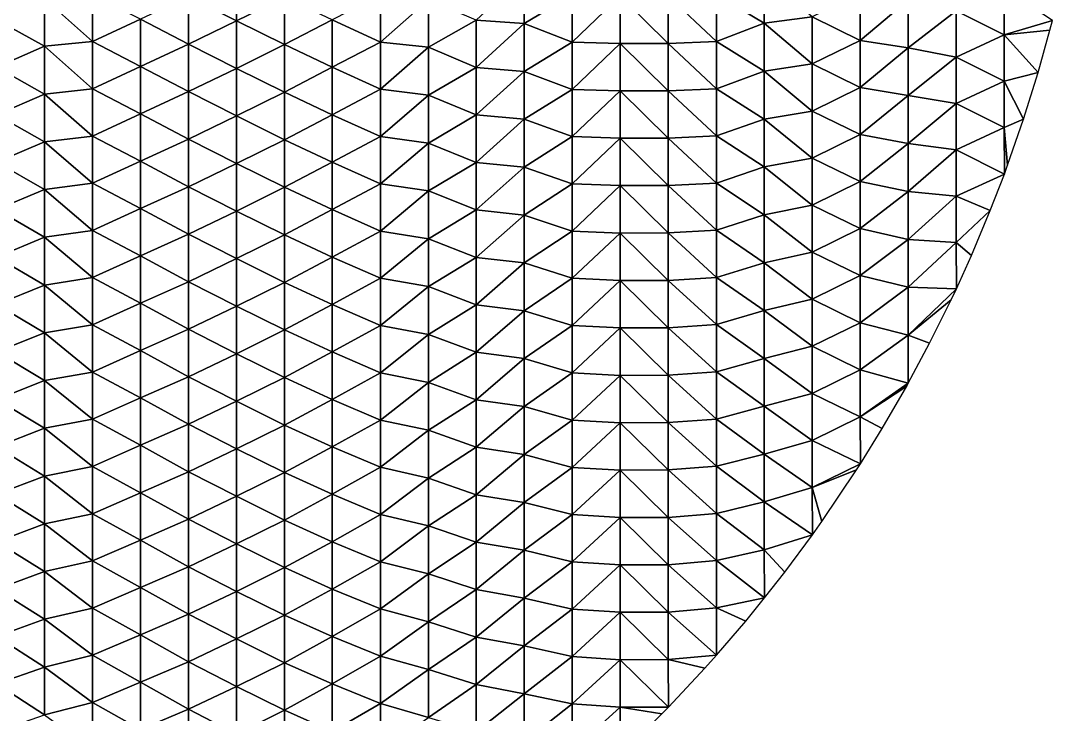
# Model space of a CAD drawing. Header units: inches. Extents: x -160 to 160, y -160 to 160.
# Drawn here: x 47.4 to 155, y -112 to -39.7 of the extents above; entities that cross this region are included whole.
import ezdxf

# ---------------------------------------------------------------- set-up
doc = ezdxf.new("R2010")
doc.units = ezdxf.units.IN
doc.header["$LTSCALE"] = 35.827254
doc.header["$MEASUREMENT"] = 0
doc.layers.add('1', color=7, linetype='CONTINUOUS')

msp = doc.modelspace()

# ---------------------------------------------------------------- linework, layer by layer
at = {"layer": '1', "linetype": 'CONTINUOUS'}
for points in [[(69.92, -39.68), (69.92, -34.72), (64.91, -37.16), (69.92, -39.68)], [(69.92, -39.68), (74.92, -37.2), (69.92, -34.72), (69.92, -39.68)], [(99.94, -39.96), (99.94, -34.96), (94.94, -39.6), (99.94, -39.96)], [(99.94, -39.96), (104.95, -36.97), (99.94, -34.96), (99.94, -39.96)], [(124.97, -39.94), (124.97, -34.95), (119.97, -36.92), (124.97, -39.94)], [(124.97, -39.94), (129.97, -39.27), (124.97, -34.95), (124.97, -39.94)], [(150, -41.14), (150, -36.3), (144.99, -38.64), (150, -41.14)], [(150, -41.14), (155.01, -39.64), (150, -36.3), (150, -41.14)], [(49.9, -42.34), (49.9, -37.36), (44.89, -39.58), (49.9, -42.34)], [(54.9, -41.85), (54.9, -36.93), (49.9, -37.36), (54.9, -41.85)], [(49.9, -42.34), (54.9, -41.85), (49.9, -37.36), (49.9, -42.34)], [(54.9, -41.85), (59.91, -39.51), (54.9, -36.93), (54.9, -41.85)], [(64.91, -42.12), (64.91, -37.16), (59.91, -39.51), (64.91, -42.12)], [(64.91, -42.12), (69.92, -39.68), (64.91, -37.16), (64.91, -42.12)], [(74.92, -42.16), (74.92, -37.2), (69.92, -39.68), (74.92, -42.16)], [(74.92, -42.16), (79.92, -39.58), (74.92, -37.2), (74.92, -42.16)], [(84.93, -41.89), (84.93, -36.96), (79.92, -39.58), (84.93, -41.89)], [(84.93, -41.89), (89.94, -37.45), (84.93, -36.96), (84.93, -41.89)], [(89.94, -42.44), (89.94, -37.45), (84.93, -41.89), (89.94, -42.44)], [(89.94, -42.44), (94.94, -39.6), (89.94, -37.45), (89.94, -42.44)], [(104.95, -41.9), (104.95, -36.97), (99.94, -39.96), (104.95, -41.9)], [(104.95, -41.9), (109.95, -37.09), (104.95, -36.97), (104.95, -41.9)], [(109.95, -42.04), (109.95, -37.09), (104.95, -41.9), (109.95, -42.04)], [(114.96, -42.03), (114.96, -37.09), (109.95, -37.09), (114.96, -42.03)], [(109.95, -42.04), (114.96, -42.03), (109.95, -37.09), (109.95, -42.04)], [(119.97, -41.84), (119.97, -36.92), (114.96, -37.09), (119.97, -41.84)], [(114.96, -42.03), (119.97, -41.84), (114.96, -37.09), (114.96, -42.03)], [(119.97, -41.84), (124.97, -39.94), (119.97, -36.92), (119.97, -41.84)], [(134.98, -41.72), (134.98, -36.81), (129.97, -39.27), (134.98, -41.72)], [(134.98, -41.72), (139.99, -37.49), (134.98, -36.81), (134.98, -41.72)], [(139.99, -42.49), (139.99, -37.49), (134.98, -41.72), (139.99, -42.49)], [(139.99, -42.49), (144.99, -38.64), (139.99, -37.49), (139.99, -42.49)], [(144.99, -43.47), (144.99, -38.64), (139.99, -42.49), (144.99, -43.47)], [(144.99, -43.47), (150, -41.14), (144.99, -38.64), (144.99, -43.47)], [(44.89, -44.53), (49.9, -42.34), (44.89, -39.58), (44.89, -44.53)], [(59.91, -44.45), (59.91, -39.51), (54.9, -41.85), (59.91, -44.45)], [(59.91, -44.45), (64.91, -42.12), (59.91, -39.51), (59.91, -44.45)], [(69.92, -44.64), (69.92, -39.68), (64.91, -42.12), (69.92, -44.64)], [(69.92, -44.64), (74.92, -42.16), (69.92, -39.68), (69.92, -44.64)], [(79.92, -44.53), (79.92, -39.58), (74.92, -42.16), (79.92, -44.53)], [(79.92, -44.53), (84.93, -41.89), (79.92, -39.58), (79.92, -44.53)], [(94.94, -44.55), (94.94, -39.6), (89.94, -42.44), (94.94, -44.55)], [(94.94, -44.55), (99.94, -39.96), (94.94, -39.6), (94.94, -44.55)], [(129.97, -44.18), (129.97, -39.27), (124.97, -39.94), (129.97, -44.18)], [(129.97, -44.18), (134.98, -41.72), (129.97, -39.27), (129.97, -44.18)], [(154.74, -40.67), (155.01, -39.64), (150, -41.14), (154.74, -40.67)], [(99.94, -44.95), (99.94, -39.96), (94.94, -44.55), (99.94, -44.95)], [(99.94, -44.95), (104.95, -41.9), (99.94, -39.96), (99.94, -44.95)], [(124.97, -44.94), (124.97, -39.94), (119.97, -41.84), (124.97, -44.94)], [(124.97, -44.94), (129.97, -44.18), (124.97, -39.94), (124.97, -44.94)], [(153.52, -45.08), (154.74, -40.67), (150, -41.14), (153.52, -45.08)], [(54.9, -46.77), (54.9, -41.85), (49.9, -42.34), (54.9, -46.77)], [(54.9, -46.77), (59.91, -44.45), (54.9, -41.85), (54.9, -46.77)], [(84.93, -46.82), (84.93, -41.89), (79.92, -44.53), (84.93, -46.82)], [(84.93, -46.82), (89.94, -42.44), (84.93, -41.89), (84.93, -46.82)], [(104.95, -46.83), (104.95, -41.9), (99.94, -44.95), (104.95, -46.83)], [(104.95, -46.83), (109.95, -42.04), (104.95, -41.9), (104.95, -46.83)], [(119.97, -46.76), (119.97, -41.84), (114.96, -42.03), (119.97, -46.76)], [(119.97, -46.76), (124.97, -44.94), (119.97, -41.84), (119.97, -46.76)], [(134.98, -46.63), (134.98, -41.72), (129.97, -44.18), (134.98, -46.63)], [(134.98, -46.63), (139.99, -42.49), (134.98, -41.72), (134.98, -46.63)], [(150, -45.98), (150, -41.14), (144.99, -43.47), (150, -45.98)], [(150, -45.98), (153.52, -45.08), (150, -41.14), (150, -45.98)], [(49.9, -47.32), (49.9, -42.34), (44.89, -44.53), (49.9, -47.32)], [(49.9, -47.32), (54.9, -46.77), (49.9, -42.34), (49.9, -47.32)], [(64.91, -47.07), (64.91, -42.12), (59.91, -44.45), (64.91, -47.07)], [(64.91, -47.07), (69.92, -44.64), (64.91, -42.12), (64.91, -47.07)], [(74.92, -47.12), (74.92, -42.16), (69.92, -44.64), (74.92, -47.12)], [(74.92, -47.12), (79.92, -44.53), (74.92, -42.16), (74.92, -47.12)], [(89.94, -47.43), (89.94, -42.44), (84.93, -46.82), (89.94, -47.43)], [(89.94, -47.43), (94.94, -44.55), (89.94, -42.44), (89.94, -47.43)], [(109.95, -46.98), (109.95, -42.04), (104.95, -46.83), (109.95, -46.98)], [(114.96, -46.98), (114.96, -42.03), (109.95, -42.04), (114.96, -46.98)], [(109.95, -46.98), (114.96, -46.98), (109.95, -42.04), (109.95, -46.98)], [(114.96, -46.98), (119.97, -46.76), (114.96, -42.03), (114.96, -46.98)], [(139.99, -47.48), (139.99, -42.49), (134.98, -46.63), (139.99, -47.48)], [(139.99, -47.48), (144.99, -43.47), (139.99, -42.49), (139.99, -47.48)], [(144.99, -48.3), (144.99, -43.47), (139.99, -47.48), (144.99, -48.3)], [(144.99, -48.3), (150, -45.98), (144.99, -43.47), (144.99, -48.3)], [(44.89, -49.48), (49.9, -47.32), (44.89, -44.53), (44.89, -49.48)], [(59.91, -49.39), (59.91, -44.45), (54.9, -46.77), (59.91, -49.39)], [(59.91, -49.39), (64.91, -47.07), (59.91, -44.45), (59.91, -49.39)], [(69.92, -49.6), (69.92, -44.64), (64.91, -47.07), (69.92, -49.6)], [(69.92, -49.6), (74.92, -47.12), (69.92, -44.64), (69.92, -49.6)], [(79.92, -49.48), (79.92, -44.53), (74.92, -47.12), (79.92, -49.48)], [(79.92, -49.48), (84.93, -46.82), (79.92, -44.53), (79.92, -49.48)], [(94.94, -49.5), (94.94, -44.55), (89.94, -47.43), (94.94, -49.5)], [(94.94, -49.5), (99.94, -44.95), (94.94, -44.55), (94.94, -49.5)], [(99.94, -49.95), (99.94, -44.95), (94.94, -49.5), (99.94, -49.95)], [(99.94, -49.95), (104.95, -46.83), (99.94, -44.95), (99.94, -49.95)], [(124.97, -49.93), (124.97, -44.94), (119.97, -46.76), (124.97, -49.93)], [(129.97, -49.09), (129.97, -44.18), (124.97, -44.94), (129.97, -49.09)], [(124.97, -49.93), (129.97, -49.09), (124.97, -44.94), (124.97, -49.93)], [(129.97, -49.09), (134.98, -46.63), (129.97, -44.18), (129.97, -49.09)], [(152.01, -49.93), (153.52, -45.08), (150, -45.98), (152.01, -49.93)], [(150, -50.81), (150, -45.98), (144.99, -48.3), (150, -50.81)], [(150, -50.81), (152.01, -49.93), (150, -45.98), (150, -50.81)], [(49.9, -52.3), (49.9, -47.32), (44.89, -49.48), (49.9, -52.3)], [(54.9, -51.7), (54.9, -46.77), (49.9, -47.32), (54.9, -51.7)], [(49.9, -52.3), (54.9, -51.7), (49.9, -47.32), (49.9, -52.3)], [(54.9, -51.7), (59.91, -49.39), (54.9, -46.77), (54.9, -51.7)], [(64.91, -52.02), (64.91, -47.07), (59.91, -49.39), (64.91, -52.02)], [(64.91, -52.02), (69.92, -49.6), (64.91, -47.07), (64.91, -52.02)], [(74.92, -52.08), (74.92, -47.12), (69.92, -49.6), (74.92, -52.08)], [(74.92, -52.08), (79.92, -49.48), (74.92, -47.12), (74.92, -52.08)], [(84.93, -51.75), (84.93, -46.82), (79.92, -49.48), (84.93, -51.75)], [(84.93, -51.75), (89.94, -47.43), (84.93, -46.82), (84.93, -51.75)], [(104.95, -51.76), (104.95, -46.83), (99.94, -49.95), (104.95, -51.76)], [(104.95, -51.76), (109.95, -46.98), (104.95, -46.83), (104.95, -51.76)], [(109.95, -51.93), (109.95, -46.98), (104.95, -51.76), (109.95, -51.93)], [(114.96, -51.92), (114.96, -46.98), (109.95, -46.98), (114.96, -51.92)], [(109.95, -51.93), (114.96, -51.92), (109.95, -46.98), (109.95, -51.93)], [(119.97, -51.68), (119.97, -46.76), (114.96, -46.98), (119.97, -51.68)], [(114.96, -51.92), (119.97, -51.68), (114.96, -46.98), (114.96, -51.92)], [(119.97, -51.68), (124.97, -49.93), (119.97, -46.76), (119.97, -51.68)], [(134.98, -51.53), (134.98, -46.63), (129.97, -49.09), (134.98, -51.53)], [(134.98, -51.53), (139.99, -47.48), (134.98, -46.63), (134.98, -51.53)], [(89.94, -52.43), (89.94, -47.43), (84.93, -51.75), (89.94, -52.43)], [(89.94, -52.43), (94.94, -49.5), (89.94, -47.43), (89.94, -52.43)], [(139.99, -52.48), (139.99, -47.48), (134.98, -51.53), (139.99, -52.48)], [(139.99, -52.48), (144.99, -48.3), (139.99, -47.48), (139.99, -52.48)], [(144.99, -53.13), (144.99, -48.3), (139.99, -52.48), (144.99, -53.13)], [(144.99, -53.13), (150, -50.81), (144.99, -48.3), (144.99, -53.13)], [(44.89, -54.43), (49.9, -52.3), (44.89, -49.48), (44.89, -54.43)], [(59.91, -54.33), (59.91, -49.39), (54.9, -51.7), (59.91, -54.33)], [(59.91, -54.33), (64.91, -52.02), (59.91, -49.39), (59.91, -54.33)], [(79.92, -54.43), (79.92, -49.48), (74.92, -52.08), (79.92, -54.43)], [(79.92, -54.43), (84.93, -51.75), (79.92, -49.48), (79.92, -54.43)], [(129.97, -54), (129.97, -49.09), (124.97, -49.93), (129.97, -54)], [(129.97, -54), (134.98, -51.53), (129.97, -49.09), (129.97, -54)], [(69.92, -54.56), (69.92, -49.6), (64.91, -52.02), (69.92, -54.56)], [(69.92, -54.56), (74.92, -52.08), (69.92, -49.6), (69.92, -54.56)], [(94.94, -54.46), (94.94, -49.5), (89.94, -52.43), (94.94, -54.46)], [(94.94, -54.46), (99.94, -49.95), (94.94, -49.5), (94.94, -54.46)], [(99.94, -54.94), (99.94, -49.95), (94.94, -54.46), (99.94, -54.94)], [(99.94, -54.94), (104.95, -51.76), (99.94, -49.95), (99.94, -54.94)], [(124.97, -54.92), (124.97, -49.93), (119.97, -51.68), (124.97, -54.92)], [(124.97, -54.92), (129.97, -54), (124.97, -49.93), (124.97, -54.92)], [(150.35, -54.72), (152.01, -49.93), (150, -50.81), (150.35, -54.72)], [(134.98, -56.44), (134.98, -51.53), (129.97, -54), (134.98, -56.44)], [(134.98, -56.44), (139.99, -52.48), (134.98, -51.53), (134.98, -56.44)], [(150.01, -55.66), (150, -50.81), (144.99, -53.13), (150.01, -55.66)], [(150.01, -55.66), (150.35, -54.72), (150, -50.81), (150.01, -55.66)], [(49.9, -57.28), (49.9, -52.3), (44.89, -54.43), (49.9, -57.28)], [(54.9, -56.62), (54.9, -51.7), (49.9, -52.3), (54.9, -56.62)], [(49.9, -57.28), (54.9, -56.62), (49.9, -52.3), (49.9, -57.28)], [(54.9, -56.62), (59.91, -54.33), (54.9, -51.7), (54.9, -56.62)], [(64.91, -56.98), (64.91, -52.02), (59.91, -54.33), (64.91, -56.98)], [(64.91, -56.98), (69.92, -54.56), (64.91, -52.02), (64.91, -56.98)], [(74.92, -57.04), (74.92, -52.08), (69.92, -54.56), (74.92, -57.04)], [(74.92, -57.04), (79.92, -54.43), (74.92, -52.08), (74.92, -57.04)], [(84.93, -56.68), (84.93, -51.75), (79.92, -54.43), (84.93, -56.68)], [(84.93, -56.68), (89.94, -52.43), (84.93, -51.75), (84.93, -56.68)], [(89.94, -57.42), (89.94, -52.43), (84.93, -56.68), (89.94, -57.42)], [(89.94, -57.42), (94.94, -54.46), (89.94, -52.43), (89.94, -57.42)], [(104.95, -56.68), (104.95, -51.76), (99.94, -54.94), (104.95, -56.68)], [(104.95, -56.68), (109.95, -51.93), (104.95, -51.76), (104.95, -56.68)], [(109.95, -56.87), (109.95, -51.93), (104.95, -56.68), (109.95, -56.87)], [(114.96, -56.87), (114.96, -51.92), (109.95, -51.93), (114.96, -56.87)], [(109.95, -56.87), (114.96, -56.87), (109.95, -51.93), (109.95, -56.87)], [(119.97, -56.61), (119.97, -51.68), (114.96, -51.92), (119.97, -56.61)], [(114.96, -56.87), (119.97, -56.61), (114.96, -51.92), (114.96, -56.87)], [(119.97, -56.61), (124.97, -54.92), (119.97, -51.68), (119.97, -56.61)], [(139.99, -57.48), (139.99, -52.48), (134.98, -56.44), (139.99, -57.48)], [(139.99, -57.48), (144.99, -53.13), (139.99, -52.48), (139.99, -57.48)], [(144.99, -57.96), (144.99, -53.13), (139.99, -57.48), (144.99, -57.96)], [(144.99, -57.96), (150.01, -55.66), (144.99, -53.13), (144.99, -57.96)], [(44.89, -59.37), (49.9, -57.28), (44.89, -54.43), (44.89, -59.37)], [(59.91, -59.27), (59.91, -54.33), (54.9, -56.62), (59.91, -59.27)], [(59.91, -59.27), (64.91, -56.98), (59.91, -54.33), (59.91, -59.27)], [(69.92, -59.52), (69.92, -54.56), (64.91, -56.98), (69.92, -59.52)], [(69.92, -59.52), (74.92, -57.04), (69.92, -54.56), (69.92, -59.52)], [(79.92, -59.37), (79.92, -54.43), (74.92, -57.04), (79.92, -59.37)], [(79.92, -59.37), (84.93, -56.68), (79.92, -54.43), (79.92, -59.37)], [(94.94, -59.41), (94.94, -54.46), (89.94, -57.42), (94.94, -59.41)], [(94.94, -59.41), (99.94, -54.94), (94.94, -54.46), (94.94, -59.41)], [(129.97, -58.9), (129.97, -54), (124.97, -54.92), (129.97, -58.9)], [(129.97, -58.9), (134.98, -56.44), (129.97, -54), (129.97, -58.9)], [(99.94, -59.94), (99.94, -54.94), (94.94, -59.41), (99.94, -59.94)], [(99.94, -59.94), (104.95, -56.68), (99.94, -54.94), (99.94, -59.94)], [(124.97, -59.92), (124.97, -54.92), (119.97, -56.61), (124.97, -59.92)], [(124.97, -59.92), (129.97, -58.9), (124.97, -54.92), (124.97, -59.92)], [(148.54, -59.46), (150.01, -55.66), (144.99, -57.96), (148.54, -59.46)], [(54.9, -61.55), (54.9, -56.62), (49.9, -57.28), (54.9, -61.55)], [(54.9, -61.55), (59.91, -59.27), (54.9, -56.62), (54.9, -61.55)], [(64.91, -61.93), (64.91, -56.98), (59.91, -59.27), (64.91, -61.93)], [(64.91, -61.93), (69.92, -59.52), (64.91, -56.98), (64.91, -61.93)], [(84.93, -61.61), (84.93, -56.68), (79.92, -59.37), (84.93, -61.61)], [(84.93, -61.61), (89.94, -57.42), (84.93, -56.68), (84.93, -61.61)], [(104.95, -61.61), (104.95, -56.68), (99.94, -59.94), (104.95, -61.61)], [(104.95, -61.61), (109.95, -56.87), (104.95, -56.68), (104.95, -61.61)], [(109.95, -61.82), (109.95, -56.87), (104.95, -61.61), (109.95, -61.82)], [(114.96, -61.81), (114.96, -56.87), (109.95, -56.87), (114.96, -61.81)], [(109.95, -61.82), (114.96, -61.81), (109.95, -56.87), (109.95, -61.82)], [(119.97, -61.53), (119.97, -56.61), (114.96, -56.87), (119.97, -61.53)], [(114.96, -61.81), (119.97, -61.53), (114.96, -56.87), (114.96, -61.81)], [(119.97, -61.53), (124.97, -59.92), (119.97, -56.61), (119.97, -61.53)], [(134.98, -61.35), (134.98, -56.44), (129.97, -58.9), (134.98, -61.35)], [(134.98, -61.35), (139.99, -57.48), (134.98, -56.44), (134.98, -61.35)], [(49.9, -62.26), (49.9, -57.28), (44.89, -59.37), (49.9, -62.26)], [(49.9, -62.26), (54.9, -61.55), (49.9, -57.28), (49.9, -62.26)], [(74.92, -62), (74.92, -57.04), (69.92, -59.52), (74.92, -62)], [(74.92, -62), (79.92, -59.37), (74.92, -57.04), (74.92, -62)], [(89.94, -62.41), (89.94, -57.42), (84.93, -61.61), (89.94, -62.41)], [(89.94, -62.41), (94.94, -59.41), (89.94, -57.42), (89.94, -62.41)], [(139.99, -62.48), (139.99, -57.48), (134.98, -61.35), (139.99, -62.48)], [(139.99, -62.48), (144.99, -57.96), (139.99, -57.48), (139.99, -62.48)], [(144.99, -62.79), (144.99, -57.96), (139.99, -62.48), (144.99, -62.79)], [(144.99, -62.79), (148.54, -59.46), (144.99, -57.96), (144.99, -62.79)], [(129.97, -63.81), (129.97, -58.9), (124.97, -59.92), (129.97, -63.81)], [(129.97, -63.81), (134.98, -61.35), (129.97, -58.9), (129.97, -63.81)], [(44.89, -64.32), (49.9, -62.26), (44.89, -59.37), (44.89, -64.32)], [(59.91, -64.21), (59.91, -59.27), (54.9, -61.55), (59.91, -64.21)], [(59.91, -64.21), (64.91, -61.93), (59.91, -59.27), (59.91, -64.21)], [(69.92, -64.48), (69.92, -59.52), (64.91, -61.93), (69.92, -64.48)], [(69.92, -64.48), (74.92, -62), (69.92, -59.52), (69.92, -64.48)], [(79.92, -64.32), (79.92, -59.37), (74.92, -62), (79.92, -64.32)], [(79.92, -64.32), (84.93, -61.61), (79.92, -59.37), (79.92, -64.32)], [(94.94, -64.36), (94.94, -59.41), (89.94, -62.41), (94.94, -64.36)], [(94.94, -64.36), (99.94, -59.94), (94.94, -59.41), (94.94, -64.36)], [(99.94, -64.93), (99.94, -59.94), (94.94, -64.36), (99.94, -64.93)], [(99.94, -64.93), (104.95, -61.61), (99.94, -59.94), (99.94, -64.93)], [(124.97, -64.91), (124.97, -59.92), (119.97, -61.53), (124.97, -64.91)], [(124.97, -64.91), (129.97, -63.81), (124.97, -59.92), (124.97, -64.91)], [(146.58, -64.15), (148.54, -59.46), (144.99, -62.79), (146.58, -64.15)], [(49.9, -67.24), (49.9, -62.26), (44.89, -64.32), (49.9, -67.24)], [(54.9, -66.47), (54.9, -61.55), (49.9, -62.26), (54.9, -66.47)], [(49.9, -67.24), (54.9, -66.47), (49.9, -62.26), (49.9, -67.24)], [(54.9, -66.47), (59.91, -64.21), (54.9, -61.55), (54.9, -66.47)], [(64.91, -66.89), (64.91, -61.93), (59.91, -64.21), (64.91, -66.89)], [(64.91, -66.89), (69.92, -64.48), (64.91, -61.93), (64.91, -66.89)], [(74.92, -66.96), (74.92, -62), (69.92, -64.48), (74.92, -66.96)], [(74.92, -66.96), (79.92, -64.32), (74.92, -62), (74.92, -66.96)], [(84.93, -66.53), (84.93, -61.61), (79.92, -64.32), (84.93, -66.53)], [(84.93, -66.53), (89.94, -62.41), (84.93, -61.61), (84.93, -66.53)], [(104.95, -66.54), (104.95, -61.61), (99.94, -64.93), (104.95, -66.54)], [(104.95, -66.54), (109.95, -61.82), (104.95, -61.61), (104.95, -66.54)], [(109.95, -66.76), (109.95, -61.82), (104.95, -66.54), (109.95, -66.76)], [(114.96, -66.76), (114.96, -61.81), (109.95, -61.82), (114.96, -66.76)], [(109.95, -66.76), (114.96, -66.76), (109.95, -61.82), (109.95, -66.76)], [(119.97, -66.45), (119.97, -61.53), (114.96, -61.81), (119.97, -66.45)], [(114.96, -66.76), (119.97, -66.45), (114.96, -61.81), (114.96, -66.76)], [(119.97, -66.45), (124.97, -64.91), (119.97, -61.53), (119.97, -66.45)], [(134.98, -66.26), (134.98, -61.35), (129.97, -63.81), (134.98, -66.26)], [(134.98, -66.26), (139.99, -62.48), (134.98, -61.35), (134.98, -66.26)], [(89.94, -67.41), (89.94, -62.41), (84.93, -66.53), (89.94, -67.41)], [(89.94, -67.41), (94.94, -64.36), (89.94, -62.41), (89.94, -67.41)], [(139.99, -67.48), (139.99, -62.48), (134.98, -66.26), (139.99, -67.48)], [(139.99, -67.48), (144.99, -62.79), (139.99, -62.48), (139.99, -67.48)], [(145, -67.63), (144.99, -62.79), (139.99, -67.48), (145, -67.63)], [(145, -67.63), (146.58, -64.15), (144.99, -62.79), (145, -67.63)], [(44.89, -69.27), (49.9, -67.24), (44.89, -64.32), (44.89, -69.27)], [(59.91, -69.14), (59.91, -64.21), (54.9, -66.47), (59.91, -69.14)], [(59.91, -69.14), (64.91, -66.89), (59.91, -64.21), (59.91, -69.14)], [(69.92, -69.44), (69.92, -64.48), (64.91, -66.89), (69.92, -69.44)], [(69.92, -69.44), (74.92, -66.96), (69.92, -64.48), (69.92, -69.44)], [(79.92, -69.27), (79.92, -64.32), (74.92, -66.96), (79.92, -69.27)], [(79.92, -69.27), (84.93, -66.53), (79.92, -64.32), (79.92, -69.27)], [(94.94, -69.31), (94.94, -64.36), (89.94, -67.41), (94.94, -69.31)], [(94.94, -69.31), (99.94, -64.93), (94.94, -64.36), (94.94, -69.31)], [(129.97, -68.72), (129.97, -63.81), (124.97, -64.91), (129.97, -68.72)], [(129.97, -68.72), (134.98, -66.26), (129.97, -63.81), (129.97, -68.72)], [(99.94, -69.93), (99.94, -64.93), (94.94, -69.31), (99.94, -69.93)], [(99.94, -69.93), (104.95, -66.54), (99.94, -64.93), (99.94, -69.93)], [(124.97, -69.9), (124.97, -64.91), (119.97, -66.45), (124.97, -69.9)], [(124.97, -69.9), (129.97, -68.72), (124.97, -64.91), (124.97, -69.9)], [(54.9, -71.39), (54.9, -66.47), (49.9, -67.24), (54.9, -71.39)], [(54.9, -71.39), (59.91, -69.14), (54.9, -66.47), (54.9, -71.39)], [(84.93, -71.46), (84.93, -66.53), (79.92, -69.27), (84.93, -71.46)], [(84.93, -71.46), (89.94, -67.41), (84.93, -66.53), (84.93, -71.46)], [(104.95, -71.47), (104.95, -66.54), (99.94, -69.93), (104.95, -71.47)], [(104.95, -71.47), (109.95, -66.76), (104.95, -66.54), (104.95, -71.47)], [(119.97, -71.37), (119.97, -66.45), (114.96, -66.76), (119.97, -71.37)], [(119.97, -71.37), (124.97, -69.9), (119.97, -66.45), (119.97, -71.37)], [(134.98, -71.17), (134.98, -66.26), (129.97, -68.72), (134.98, -71.17)], [(134.98, -71.17), (139.99, -67.48), (134.98, -66.26), (134.98, -71.17)], [(49.9, -72.22), (49.9, -67.24), (44.89, -69.27), (49.9, -72.22)], [(49.9, -72.22), (54.9, -71.39), (49.9, -67.24), (49.9, -72.22)], [(64.91, -71.84), (64.91, -66.89), (59.91, -69.14), (64.91, -71.84)], [(64.91, -71.84), (69.92, -69.44), (64.91, -66.89), (64.91, -71.84)], [(74.92, -71.92), (74.92, -66.96), (69.92, -69.44), (74.92, -71.92)], [(74.92, -71.92), (79.92, -69.27), (74.92, -66.96), (74.92, -71.92)], [(89.94, -72.4), (89.94, -67.41), (84.93, -71.46), (89.94, -72.4)], [(89.94, -72.4), (94.94, -69.31), (89.94, -67.41), (89.94, -72.4)], [(109.95, -71.71), (109.95, -66.76), (104.95, -71.47), (109.95, -71.71)], [(114.96, -71.7), (114.96, -66.76), (109.95, -66.76), (114.96, -71.7)], [(109.95, -71.71), (114.96, -71.7), (109.95, -66.76), (109.95, -71.71)], [(114.96, -71.7), (119.97, -71.37), (114.96, -66.76), (114.96, -71.7)], [(139.99, -72.48), (139.99, -67.48), (134.98, -71.17), (139.99, -72.48)], [(139.99, -72.48), (145, -67.63), (139.99, -67.48), (139.99, -72.48)], [(144.47, -68.77), (145, -67.63), (139.99, -72.48), (144.47, -68.77)], [(129.97, -73.63), (129.97, -68.72), (124.97, -69.9), (129.97, -73.63)], [(129.97, -73.63), (134.98, -71.17), (129.97, -68.72), (129.97, -73.63)], [(142.21, -73.31), (144.47, -68.77), (139.99, -72.48), (142.21, -73.31)], [(44.89, -74.22), (49.9, -72.22), (44.89, -69.27), (44.89, -74.22)], [(59.91, -74.08), (59.91, -69.14), (54.9, -71.39), (59.91, -74.08)], [(59.91, -74.08), (64.91, -71.84), (59.91, -69.14), (59.91, -74.08)], [(69.92, -74.4), (69.92, -69.44), (64.91, -71.84), (69.92, -74.4)], [(69.92, -74.4), (74.92, -71.92), (69.92, -69.44), (69.92, -74.4)], [(79.92, -74.22), (79.92, -69.27), (74.92, -71.92), (79.92, -74.22)], [(79.92, -74.22), (84.93, -71.46), (79.92, -69.27), (79.92, -74.22)], [(94.94, -74.26), (94.94, -69.31), (89.94, -72.4), (94.94, -74.26)], [(94.94, -74.26), (99.94, -69.93), (94.94, -69.31), (94.94, -74.26)], [(99.94, -74.92), (99.94, -69.93), (94.94, -74.26), (99.94, -74.92)], [(99.94, -74.92), (104.95, -71.47), (99.94, -69.93), (99.94, -74.92)], [(124.97, -74.89), (124.97, -69.9), (119.97, -71.37), (124.97, -74.89)], [(124.97, -74.89), (129.97, -73.63), (124.97, -69.9), (124.97, -74.89)], [(54.9, -76.32), (54.9, -71.39), (49.9, -72.22), (54.9, -76.32)], [(54.9, -76.32), (59.91, -74.08), (54.9, -71.39), (54.9, -76.32)], [(64.91, -76.8), (64.91, -71.84), (59.91, -74.08), (64.91, -76.8)], [(64.91, -76.8), (69.92, -74.4), (64.91, -71.84), (64.91, -76.8)], [(74.92, -76.88), (74.92, -71.92), (69.92, -74.4), (74.92, -76.88)], [(74.92, -76.88), (79.92, -74.22), (74.92, -71.92), (74.92, -76.88)], [(84.93, -76.39), (84.93, -71.46), (79.92, -74.22), (84.93, -76.39)], [(84.93, -76.39), (89.94, -72.4), (84.93, -71.46), (84.93, -76.39)], [(104.95, -76.4), (104.95, -71.47), (99.94, -74.92), (104.95, -76.4)], [(104.95, -76.4), (109.95, -71.71), (104.95, -71.47), (104.95, -76.4)], [(109.95, -76.66), (109.95, -71.71), (104.95, -76.4), (109.95, -76.66)], [(114.96, -76.65), (114.96, -71.7), (109.95, -71.71), (114.96, -76.65)], [(109.95, -76.66), (114.96, -76.65), (109.95, -71.71), (109.95, -76.66)], [(119.97, -76.29), (119.97, -71.37), (114.96, -71.7), (119.97, -76.29)], [(114.96, -76.65), (119.97, -76.29), (114.96, -71.7), (114.96, -76.65)], [(119.97, -76.29), (124.97, -74.89), (119.97, -71.37), (119.97, -76.29)], [(134.98, -76.07), (134.98, -71.17), (129.97, -73.63), (134.98, -76.07)], [(134.98, -76.07), (139.99, -72.48), (134.98, -71.17), (134.98, -76.07)], [(49.9, -77.2), (49.9, -72.22), (44.89, -74.22), (49.9, -77.2)], [(49.9, -77.2), (54.9, -76.32), (49.9, -72.22), (49.9, -77.2)], [(89.94, -77.39), (89.94, -72.4), (84.93, -76.39), (89.94, -77.39)], [(89.94, -77.39), (94.94, -74.26), (89.94, -72.4), (89.94, -77.39)], [(139.99, -77.48), (139.99, -72.48), (134.98, -76.07), (139.99, -77.48)], [(139.99, -77.48), (142.21, -73.31), (139.99, -72.48), (139.99, -77.48)], [(44.89, -79.17), (49.9, -77.2), (44.89, -74.22), (44.89, -79.17)], [(59.91, -79.02), (59.91, -74.08), (54.9, -76.32), (59.91, -79.02)], [(59.91, -79.02), (64.91, -76.8), (59.91, -74.08), (59.91, -79.02)], [(79.92, -79.17), (79.92, -74.22), (74.92, -76.88), (79.92, -79.17)], [(79.92, -79.17), (84.93, -76.39), (79.92, -74.22), (79.92, -79.17)], [(129.97, -78.54), (129.97, -73.63), (124.97, -74.89), (129.97, -78.54)], [(129.97, -78.54), (134.98, -76.07), (129.97, -73.63), (129.97, -78.54)], [(69.92, -79.36), (69.92, -74.4), (64.91, -76.8), (69.92, -79.36)], [(69.92, -79.36), (74.92, -76.88), (69.92, -74.4), (69.92, -79.36)], [(94.94, -79.21), (94.94, -74.26), (89.94, -77.39), (94.94, -79.21)], [(94.94, -79.21), (99.94, -74.92), (94.94, -74.26), (94.94, -79.21)], [(99.94, -79.92), (99.94, -74.92), (94.94, -79.21), (99.94, -79.92)], [(99.94, -79.92), (104.95, -76.4), (99.94, -74.92), (99.94, -79.92)], [(124.97, -79.89), (124.97, -74.89), (119.97, -76.29), (124.97, -79.89)], [(124.97, -79.89), (129.97, -78.54), (124.97, -74.89), (124.97, -79.89)], [(54.9, -81.24), (54.9, -76.32), (49.9, -77.2), (54.9, -81.24)], [(54.9, -81.24), (59.91, -79.02), (54.9, -76.32), (54.9, -81.24)], [(119.97, -81.22), (119.97, -76.29), (114.96, -76.65), (119.97, -81.22)], [(119.97, -81.22), (124.97, -79.89), (119.97, -76.29), (119.97, -81.22)], [(134.98, -80.98), (134.98, -76.07), (129.97, -78.54), (134.98, -80.98)], [(134.98, -80.98), (139.99, -77.48), (134.98, -76.07), (134.98, -80.98)], [(49.9, -82.18), (49.9, -77.2), (44.89, -79.17), (49.9, -82.18)], [(49.9, -82.18), (54.9, -81.24), (49.9, -77.2), (49.9, -82.18)], [(64.91, -81.75), (64.91, -76.8), (59.91, -79.02), (64.91, -81.75)], [(64.91, -81.75), (69.92, -79.36), (64.91, -76.8), (64.91, -81.75)], [(74.92, -81.84), (74.92, -76.88), (69.92, -79.36), (74.92, -81.84)], [(74.92, -81.84), (79.92, -79.17), (74.92, -76.88), (74.92, -81.84)], [(84.93, -81.32), (84.93, -76.39), (79.92, -79.17), (84.93, -81.32)], [(84.93, -81.32), (89.94, -77.39), (84.93, -76.39), (84.93, -81.32)], [(89.94, -82.39), (89.94, -77.39), (84.93, -81.32), (89.94, -82.39)], [(89.94, -82.39), (94.94, -79.21), (89.94, -77.39), (89.94, -82.39)], [(104.95, -81.33), (104.95, -76.4), (99.94, -79.92), (104.95, -81.33)], [(104.95, -81.33), (109.95, -76.66), (104.95, -76.4), (104.95, -81.33)], [(109.95, -81.6), (109.95, -76.66), (104.95, -81.33), (109.95, -81.6)], [(114.96, -81.59), (114.96, -76.65), (109.95, -76.66), (114.96, -81.59)], [(109.95, -81.6), (114.96, -81.59), (109.95, -76.66), (109.95, -81.6)], [(114.96, -81.59), (119.97, -81.22), (114.96, -76.65), (114.96, -81.59)], [(129.97, -83.45), (129.97, -78.54), (124.97, -79.89), (129.97, -83.45)], [(129.97, -83.45), (134.98, -80.98), (129.97, -78.54), (129.97, -83.45)], [(139.82, -77.79), (139.99, -77.48), (134.98, -80.98), (139.82, -77.79)], [(137.28, -82.19), (139.82, -77.79), (134.98, -80.98), (137.28, -82.19)], [(44.89, -84.11), (49.9, -82.18), (44.89, -79.17), (44.89, -84.11)], [(59.91, -83.96), (59.91, -79.02), (54.9, -81.24), (59.91, -83.96)], [(59.91, -83.96), (64.91, -81.75), (59.91, -79.02), (59.91, -83.96)], [(69.92, -84.32), (69.92, -79.36), (64.91, -81.75), (69.92, -84.32)], [(69.92, -84.32), (74.92, -81.84), (69.92, -79.36), (69.92, -84.32)], [(79.92, -84.11), (79.92, -79.17), (74.92, -81.84), (79.92, -84.11)], [(79.92, -84.11), (84.93, -81.32), (79.92, -79.17), (79.92, -84.11)], [(94.94, -84.16), (94.94, -79.21), (89.94, -82.39), (94.94, -84.16)], [(94.94, -84.16), (99.94, -79.92), (94.94, -79.21), (94.94, -84.16)], [(99.94, -84.91), (99.94, -79.92), (94.94, -84.16), (99.94, -84.91)], [(99.94, -84.91), (104.95, -81.33), (99.94, -79.92), (99.94, -84.91)], [(124.97, -84.88), (124.97, -79.89), (119.97, -81.22), (124.97, -84.88)], [(124.97, -84.88), (129.97, -83.45), (124.97, -79.89), (124.97, -84.88)], [(54.9, -86.16), (54.9, -81.24), (49.9, -82.18), (54.9, -86.16)], [(54.9, -86.16), (59.91, -83.96), (54.9, -81.24), (54.9, -86.16)], [(64.91, -86.71), (64.91, -81.75), (59.91, -83.96), (64.91, -86.71)], [(64.91, -86.71), (69.92, -84.32), (64.91, -81.75), (64.91, -86.71)], [(84.93, -86.25), (84.93, -81.32), (79.92, -84.11), (84.93, -86.25)], [(84.93, -86.25), (89.94, -82.39), (84.93, -81.32), (84.93, -86.25)], [(104.95, -86.26), (104.95, -81.33), (99.94, -84.91), (104.95, -86.26)], [(104.95, -86.26), (109.95, -81.6), (104.95, -81.33), (104.95, -86.26)], [(109.95, -86.55), (109.95, -81.6), (104.95, -86.26), (109.95, -86.55)], [(114.96, -86.53), (114.96, -81.59), (109.95, -81.6), (114.96, -86.53)], [(109.95, -86.55), (114.96, -86.53), (109.95, -81.6), (109.95, -86.55)], [(119.97, -86.14), (119.97, -81.22), (114.96, -81.59), (119.97, -86.14)], [(114.96, -86.53), (119.97, -86.14), (114.96, -81.59), (114.96, -86.53)], [(119.97, -86.14), (124.97, -84.88), (119.97, -81.22), (119.97, -86.14)], [(134.99, -85.9), (134.98, -80.98), (129.97, -83.45), (134.99, -85.9)], [(134.99, -85.9), (137.28, -82.19), (134.98, -80.98), (134.99, -85.9)], [(49.9, -87.16), (49.9, -82.18), (44.89, -84.11), (49.9, -87.16)], [(49.9, -87.16), (54.9, -86.16), (49.9, -82.18), (49.9, -87.16)], [(74.92, -86.8), (74.92, -81.84), (69.92, -84.32), (74.92, -86.8)], [(74.92, -86.8), (79.92, -84.11), (74.92, -81.84), (74.92, -86.8)], [(89.94, -87.38), (89.94, -82.39), (84.93, -86.25), (89.94, -87.38)], [(89.94, -87.38), (94.94, -84.16), (89.94, -82.39), (89.94, -87.38)], [(129.97, -88.36), (129.97, -83.45), (124.97, -84.88), (129.97, -88.36)], [(129.97, -88.36), (134.99, -85.9), (129.97, -83.45), (129.97, -88.36)], [(44.89, -89.06), (49.9, -87.16), (44.89, -84.11), (44.89, -89.06)], [(59.91, -88.9), (59.91, -83.96), (54.9, -86.16), (59.91, -88.9)], [(59.91, -88.9), (64.91, -86.71), (59.91, -83.96), (59.91, -88.9)], [(69.92, -89.28), (69.92, -84.32), (64.91, -86.71), (69.92, -89.28)], [(69.92, -89.28), (74.92, -86.8), (69.92, -84.32), (69.92, -89.28)], [(79.92, -89.06), (79.92, -84.11), (74.92, -86.8), (79.92, -89.06)], [(79.92, -89.06), (84.93, -86.25), (79.92, -84.11), (79.92, -89.06)], [(94.94, -89.11), (94.94, -84.16), (89.94, -87.38), (94.94, -89.11)], [(94.94, -89.11), (99.94, -84.91), (94.94, -84.16), (94.94, -89.11)], [(99.94, -89.91), (99.94, -84.91), (94.94, -89.11), (99.94, -89.91)], [(99.94, -89.91), (104.95, -86.26), (99.94, -84.91), (99.94, -89.91)], [(124.97, -89.87), (124.97, -84.88), (119.97, -86.14), (124.97, -89.87)], [(124.97, -89.87), (129.97, -88.36), (124.97, -84.88), (124.97, -89.87)], [(134.6, -86.5), (134.99, -85.9), (129.97, -88.36), (134.6, -86.5)], [(54.9, -91.09), (54.9, -86.16), (49.9, -87.16), (54.9, -91.09)], [(54.9, -91.09), (59.91, -88.9), (54.9, -86.16), (54.9, -91.09)], [(64.91, -91.66), (64.91, -86.71), (59.91, -88.9), (64.91, -91.66)], [(64.91, -91.66), (69.92, -89.28), (64.91, -86.71), (64.91, -91.66)], [(74.92, -91.76), (74.92, -86.8), (69.92, -89.28), (74.92, -91.76)], [(74.92, -91.76), (79.92, -89.06), (74.92, -86.8), (74.92, -91.76)], [(84.93, -91.18), (84.93, -86.25), (79.92, -89.06), (84.93, -91.18)], [(84.93, -91.18), (89.94, -87.38), (84.93, -86.25), (84.93, -91.18)], [(104.95, -91.19), (104.95, -86.26), (99.94, -89.91), (104.95, -91.19)], [(104.95, -91.19), (109.95, -86.55), (104.95, -86.26), (104.95, -91.19)], [(109.95, -91.49), (109.95, -86.55), (104.95, -91.19), (109.95, -91.49)], [(114.96, -91.48), (114.96, -86.53), (109.95, -86.55), (114.96, -91.48)], [(109.95, -91.49), (114.96, -91.48), (109.95, -86.55), (109.95, -91.49)], [(119.97, -91.06), (119.97, -86.14), (114.96, -86.53), (119.97, -91.06)], [(114.96, -91.48), (119.97, -91.06), (114.96, -86.53), (114.96, -91.48)], [(119.97, -91.06), (124.97, -89.87), (119.97, -86.14), (119.97, -91.06)], [(130.96, -91.92), (134.6, -86.5), (129.97, -88.36), (130.96, -91.92)], [(49.9, -92.15), (49.9, -87.16), (44.89, -89.06), (49.9, -92.15)], [(49.9, -92.15), (54.9, -91.09), (49.9, -87.16), (49.9, -92.15)], [(89.94, -92.37), (89.94, -87.38), (84.93, -91.18), (89.94, -92.37)], [(89.94, -92.37), (94.94, -89.11), (89.94, -87.38), (89.94, -92.37)], [(44.89, -94.01), (49.9, -92.15), (44.89, -89.06), (44.89, -94.01)], [(59.91, -93.84), (59.91, -88.9), (54.9, -91.09), (59.91, -93.84)], [(59.91, -93.84), (64.91, -91.66), (59.91, -88.9), (59.91, -93.84)], [(69.92, -94.24), (69.92, -89.28), (64.91, -91.66), (69.92, -94.24)], [(69.92, -94.24), (74.92, -91.76), (69.92, -89.28), (69.92, -94.24)], [(79.92, -94.01), (79.92, -89.06), (74.92, -91.76), (79.92, -94.01)], [(79.92, -94.01), (84.93, -91.18), (79.92, -89.06), (79.92, -94.01)], [(94.94, -94.06), (94.94, -89.11), (89.94, -92.37), (94.94, -94.06)], [(94.94, -94.06), (99.94, -89.91), (94.94, -89.11), (94.94, -94.06)], [(130, -93.28), (129.97, -88.36), (124.97, -89.87), (130, -93.28)], [(130, -93.28), (130.96, -91.92), (129.97, -88.36), (130, -93.28)], [(99.94, -94.9), (99.94, -89.91), (94.94, -94.06), (99.94, -94.9)], [(99.94, -94.9), (104.95, -91.19), (99.94, -89.91), (99.94, -94.9)], [(124.97, -94.87), (124.97, -89.87), (119.97, -91.06), (124.97, -94.87)], [(124.97, -94.87), (130, -93.28), (124.97, -89.87), (124.97, -94.87)], [(54.9, -96.01), (54.9, -91.09), (49.9, -92.15), (54.9, -96.01)], [(54.9, -96.01), (59.91, -93.84), (54.9, -91.09), (54.9, -96.01)], [(84.93, -96.11), (84.93, -91.18), (79.92, -94.01), (84.93, -96.11)], [(84.93, -96.11), (89.94, -92.37), (84.93, -91.18), (84.93, -96.11)], [(104.95, -96.12), (104.95, -91.19), (99.94, -94.9), (104.95, -96.12)], [(104.95, -96.12), (109.95, -91.49), (104.95, -91.19), (104.95, -96.12)], [(119.97, -95.98), (119.97, -91.06), (114.96, -91.48), (119.97, -95.98)], [(119.97, -95.98), (124.97, -94.87), (119.97, -91.06), (119.97, -95.98)], [(49.9, -97.13), (49.9, -92.15), (44.89, -94.01), (49.9, -97.13)], [(49.9, -97.13), (54.9, -96.01), (49.9, -92.15), (49.9, -97.13)], [(64.91, -96.62), (64.91, -91.66), (59.91, -93.84), (64.91, -96.62)], [(64.91, -96.62), (69.92, -94.24), (64.91, -91.66), (64.91, -96.62)], [(74.92, -96.72), (74.92, -91.76), (69.92, -94.24), (74.92, -96.72)], [(74.92, -96.72), (79.92, -94.01), (74.92, -91.76), (74.92, -96.72)], [(89.94, -97.36), (89.94, -92.37), (84.93, -96.11), (89.94, -97.36)], [(89.94, -97.36), (94.94, -94.06), (89.94, -92.37), (89.94, -97.36)], [(109.95, -96.44), (109.95, -91.49), (104.95, -96.12), (109.95, -96.44)], [(114.96, -96.42), (114.96, -91.48), (109.95, -91.49), (114.96, -96.42)], [(109.95, -96.44), (114.96, -96.42), (109.95, -91.49), (109.95, -96.44)], [(114.96, -96.42), (119.97, -95.98), (114.96, -91.48), (114.96, -96.42)], [(127.1, -97.19), (130, -93.28), (124.97, -94.87), (127.1, -97.19)], [(44.89, -98.96), (49.9, -97.13), (44.89, -94.01), (44.89, -98.96)], [(59.91, -98.78), (59.91, -93.84), (54.9, -96.01), (59.91, -98.78)], [(59.91, -98.78), (64.91, -96.62), (59.91, -93.84), (59.91, -98.78)], [(69.92, -99.2), (69.92, -94.24), (64.91, -96.62), (69.92, -99.2)], [(69.92, -99.2), (74.92, -96.72), (69.92, -94.24), (69.92, -99.2)], [(79.92, -98.96), (79.92, -94.01), (74.92, -96.72), (79.92, -98.96)], [(79.92, -98.96), (84.93, -96.11), (79.92, -94.01), (79.92, -98.96)], [(94.94, -99.01), (94.94, -94.06), (89.94, -97.36), (94.94, -99.01)], [(94.94, -99.01), (99.94, -94.9), (94.94, -94.06), (94.94, -99.01)], [(99.94, -99.9), (99.94, -94.9), (94.94, -99.01), (99.94, -99.9)], [(99.94, -99.9), (104.95, -96.12), (99.94, -94.9), (99.94, -99.9)], [(124.99, -99.88), (124.97, -94.87), (119.97, -95.98), (124.99, -99.88)], [(124.99, -99.88), (127.1, -97.19), (124.97, -94.87), (124.99, -99.88)], [(54.9, -100.93), (54.9, -96.01), (49.9, -97.13), (54.9, -100.93)], [(54.9, -100.93), (59.91, -98.78), (54.9, -96.01), (54.9, -100.93)], [(64.91, -101.57), (64.91, -96.62), (59.91, -98.78), (64.91, -101.57)], [(64.91, -101.57), (69.92, -99.2), (64.91, -96.62), (64.91, -101.57)], [(74.92, -101.68), (74.92, -96.72), (69.92, -99.2), (74.92, -101.68)], [(74.92, -101.68), (79.92, -98.96), (74.92, -96.72), (74.92, -101.68)], [(84.93, -101.03), (84.93, -96.11), (79.92, -98.96), (84.93, -101.03)], [(84.93, -101.03), (89.94, -97.36), (84.93, -96.11), (84.93, -101.03)], [(104.95, -101.05), (104.95, -96.12), (99.94, -99.9), (104.95, -101.05)], [(104.95, -101.05), (109.95, -96.44), (104.95, -96.12), (104.95, -101.05)], [(109.95, -101.38), (109.95, -96.44), (104.95, -101.05), (109.95, -101.38)], [(114.96, -101.37), (114.96, -96.42), (109.95, -96.44), (114.96, -101.37)], [(109.95, -101.38), (114.96, -101.37), (109.95, -96.44), (109.95, -101.38)], [(119.97, -100.91), (119.97, -95.98), (114.96, -96.42), (119.97, -100.91)], [(114.96, -101.37), (119.97, -100.91), (114.96, -96.42), (114.96, -101.37)], [(119.97, -100.91), (124.99, -99.88), (119.97, -95.98), (119.97, -100.91)], [(49.9, -102.11), (49.9, -97.13), (44.89, -98.96), (49.9, -102.11)], [(49.9, -102.11), (54.9, -100.93), (49.9, -97.13), (49.9, -102.11)], [(89.94, -102.36), (89.94, -97.36), (84.93, -101.03), (89.94, -102.36)], [(89.94, -102.36), (94.94, -99.01), (89.94, -97.36), (89.94, -102.36)], [(44.89, -103.91), (49.9, -102.11), (44.89, -98.96), (44.89, -103.91)], [(59.91, -103.72), (59.91, -98.78), (54.9, -100.93), (59.91, -103.72)], [(59.91, -103.72), (64.91, -101.57), (59.91, -98.78), (59.91, -103.72)], [(79.92, -103.9), (79.92, -98.96), (74.92, -101.68), (79.92, -103.9)], [(79.92, -103.9), (84.93, -101.03), (79.92, -98.96), (79.92, -103.9)], [(69.92, -104.16), (69.92, -99.2), (64.91, -101.57), (69.92, -104.16)], [(69.92, -104.16), (74.92, -101.68), (69.92, -99.2), (69.92, -104.16)], [(94.94, -103.96), (94.94, -99.01), (89.94, -102.36), (94.94, -103.96)], [(94.94, -103.96), (99.94, -99.9), (94.94, -99.01), (94.94, -103.96)], [(99.94, -104.89), (99.94, -99.9), (94.94, -103.96), (99.94, -104.89)], [(99.94, -104.89), (104.95, -101.05), (99.94, -99.9), (99.94, -104.89)], [(123.03, -102.29), (124.99, -99.88), (119.97, -100.91), (123.03, -102.29)], [(54.9, -105.86), (54.9, -100.93), (49.9, -102.11), (54.9, -105.86)], [(54.9, -105.86), (59.91, -103.72), (54.9, -100.93), (54.9, -105.86)], [(84.93, -105.96), (84.93, -101.03), (79.92, -103.9), (84.93, -105.96)], [(84.93, -105.96), (89.94, -102.36), (84.93, -101.03), (84.93, -105.96)], [(104.95, -105.98), (104.95, -101.05), (99.94, -104.89), (104.95, -105.98)], [(104.95, -105.98), (109.95, -101.38), (104.95, -101.05), (104.95, -105.98)], [(119.99, -105.84), (119.97, -100.91), (114.96, -101.37), (119.99, -105.84)], [(119.99, -105.84), (123.03, -102.29), (119.97, -100.91), (119.99, -105.84)], [(49.9, -107.09), (49.9, -102.11), (44.89, -103.91), (49.9, -107.09)], [(49.9, -107.09), (54.9, -105.86), (49.9, -102.11), (49.9, -107.09)], [(64.91, -106.53), (64.91, -101.57), (59.91, -103.72), (64.91, -106.53)], [(64.91, -106.53), (69.92, -104.16), (64.91, -101.57), (64.91, -106.53)], [(74.92, -106.64), (74.92, -101.68), (69.92, -104.16), (74.92, -106.64)], [(74.92, -106.64), (79.92, -103.9), (74.92, -101.68), (74.92, -106.64)], [(109.95, -106.33), (109.95, -101.38), (104.95, -105.98), (109.95, -106.33)], [(114.96, -106.31), (114.96, -101.37), (109.95, -101.38), (114.96, -106.31)], [(109.95, -106.33), (114.96, -106.31), (109.95, -101.38), (109.95, -106.33)], [(114.96, -106.31), (119.99, -105.84), (114.96, -101.37), (114.96, -106.31)], [(89.94, -107.35), (89.94, -102.36), (84.93, -105.96), (89.94, -107.35)], [(89.94, -107.35), (94.94, -103.96), (89.94, -102.36), (89.94, -107.35)], [(44.89, -108.85), (49.9, -107.09), (44.89, -103.91), (44.89, -108.85)], [(59.91, -108.66), (59.91, -103.72), (54.9, -105.86), (59.91, -108.66)], [(59.91, -108.66), (64.91, -106.53), (59.91, -103.72), (59.91, -108.66)], [(69.92, -109.12), (69.92, -104.16), (64.91, -106.53), (69.92, -109.12)], [(69.92, -109.12), (74.92, -106.64), (69.92, -104.16), (69.92, -109.12)], [(79.92, -108.85), (79.92, -103.9), (74.92, -106.64), (79.92, -108.85)], [(79.92, -108.85), (84.93, -105.96), (79.92, -103.9), (79.92, -108.85)], [(94.94, -108.91), (94.94, -103.96), (89.94, -107.35), (94.94, -108.91)], [(94.94, -108.91), (99.94, -104.89), (94.94, -103.96), (94.94, -108.91)], [(99.94, -109.89), (99.94, -104.89), (94.94, -108.91), (99.94, -109.89)], [(99.94, -109.89), (104.95, -105.98), (99.94, -104.89), (99.94, -109.89)], [(54.9, -110.78), (54.9, -105.86), (49.9, -107.09), (54.9, -110.78)], [(54.9, -110.78), (59.91, -108.66), (54.9, -105.86), (54.9, -110.78)], [(84.93, -110.89), (84.93, -105.96), (79.92, -108.85), (84.93, -110.89)], [(84.93, -110.89), (89.94, -107.35), (84.93, -105.96), (84.93, -110.89)], [(104.95, -110.91), (104.95, -105.98), (99.94, -109.89), (104.95, -110.91)], [(104.95, -110.91), (109.95, -106.33), (104.95, -105.98), (104.95, -110.91)], [(109.95, -111.27), (109.95, -106.33), (104.95, -110.91), (109.95, -111.27)], [(114.97, -111.27), (114.96, -106.31), (109.95, -106.33), (114.97, -111.27)], [(109.95, -111.27), (114.97, -111.27), (109.95, -106.33), (109.95, -111.27)], [(118.76, -107.22), (119.99, -105.84), (114.96, -106.31), (118.76, -107.22)], [(114.97, -111.27), (118.76, -107.22), (114.96, -106.31), (114.97, -111.27)], [(49.9, -112.07), (49.9, -107.09), (44.89, -108.85), (49.9, -112.07)], [(49.9, -112.07), (54.9, -110.78), (49.9, -107.09), (49.9, -112.07)], [(64.91, -111.48), (64.91, -106.53), (59.91, -108.66), (64.91, -111.48)], [(64.91, -111.48), (69.92, -109.12), (64.91, -106.53), (64.91, -111.48)], [(74.92, -111.6), (74.92, -106.64), (69.92, -109.12), (74.92, -111.6)], [(74.92, -111.6), (79.92, -108.85), (74.92, -106.64), (74.92, -111.6)], [(89.94, -112.34), (89.94, -107.35), (84.93, -110.89), (89.94, -112.34)], [(89.94, -112.34), (94.94, -108.91), (89.94, -107.35), (89.94, -112.34)], [(59.91, -113.6), (59.91, -108.66), (54.9, -110.78), (59.91, -113.6)], [(59.91, -113.6), (64.91, -111.48), (59.91, -108.66), (59.91, -113.6)], [(44.89, -113.8), (49.9, -112.07), (44.89, -108.85), (44.89, -113.8)], [(69.92, -114.08), (69.92, -109.12), (64.91, -111.48), (69.92, -114.08)], [(69.92, -114.08), (74.92, -111.6), (69.92, -109.12), (69.92, -114.08)], [(79.92, -113.8), (79.92, -108.85), (74.92, -111.6), (79.92, -113.8)], [(79.92, -113.8), (84.93, -110.89), (79.92, -108.85), (79.92, -113.8)], [(94.94, -113.86), (94.94, -108.91), (89.94, -112.34), (94.94, -113.86)], [(94.94, -113.86), (99.94, -109.89), (94.94, -108.91), (94.94, -113.86)], [(54.9, -115.71), (54.9, -110.78), (49.9, -112.07), (54.9, -115.71)], [(54.9, -115.71), (59.91, -113.6), (54.9, -110.78), (54.9, -115.71)], [(99.94, -114.88), (99.94, -109.89), (94.94, -113.86), (99.94, -114.88)], [(99.94, -114.88), (104.95, -110.91), (99.94, -109.89), (99.94, -114.88)], [(64.91, -116.44), (64.91, -111.48), (59.91, -113.6), (64.91, -116.44)], [(64.91, -116.44), (69.92, -114.08), (64.91, -111.48), (64.91, -116.44)], [(74.92, -116.56), (74.92, -111.6), (69.92, -114.08), (74.92, -116.56)], [(74.92, -116.56), (79.92, -113.8), (74.92, -111.6), (74.92, -116.56)], [(84.93, -115.82), (84.93, -110.89), (79.92, -113.8), (84.93, -115.82)], [(84.93, -115.82), (89.94, -112.34), (84.93, -110.89), (84.93, -115.82)], [(104.95, -115.83), (104.95, -110.91), (99.94, -114.88), (104.95, -115.83)], [(104.95, -115.83), (109.95, -111.27), (104.95, -110.91), (104.95, -115.83)], [(109.96, -116.23), (109.95, -111.27), (104.95, -115.83), (109.96, -116.23)], [(114.28, -111.98), (114.97, -111.27), (109.95, -111.27), (114.28, -111.98)], [(109.96, -116.23), (114.28, -111.98), (109.95, -111.27), (109.96, -116.23)]]:
    msp.add_3dface(points, dxfattribs=at)

doc.saveas('drawing.dxf')
